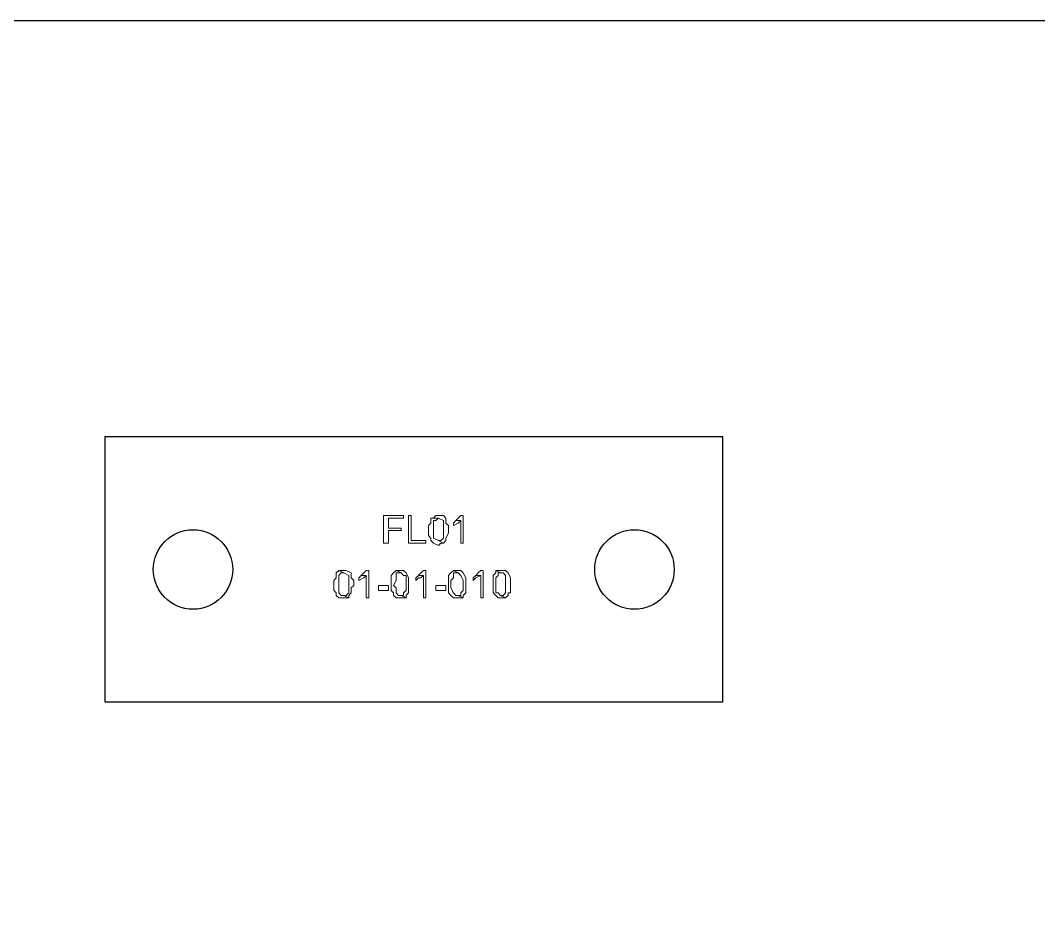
# Model space of a CAD drawing. Header units: millimetres. Extents: x 977 to 12288, y -94 to 5752.
# Drawn here: x 4702.7 to 4818, y 4233.7 to 4334.5 of the extents above; entities that cross this region are included whole.
import ezdxf

# ---------------------------------------------------------------- set-up
doc = ezdxf.new("R2010")
doc.units = ezdxf.units.MM

msp = doc.modelspace()

# ---------------------------------------------------------------- linework, layer by layer
at = {"color": 7, "linetype": 'Continuous', "lineweight": 25}
for p, q in [((4712.2130669, 4287.35682902), (4712.2130669, 4257.35682902)), ((4782.2130669, 4287.35682902), (4712.2130669, 4287.35682902)), ((4782.2130669, 4257.35682902), (4782.2130669, 4287.35682902)), ((4712.2130669, 4257.35682902), (4782.2130669, 4257.35682902))]:
    msp.add_line(p, q, dxfattribs=at)
msp.add_lwpolyline([(4496.10751539, 2726.24700871), (4496.10751539, 4334.52942041), (5797.54761284, 4334.52942041)])
at = {"color": 4, "lineweight": 0}
for points in [[(4746.05744975, 4278.45306035), (4743.80115867, 4278.45306035), (4743.80115867, 4275.35066012), (4744.36523144, 4275.35066012), (4744.36523144, 4276.76084204), (4745.77541336, 4276.76084204), (4745.77541336, 4277.04287842), (4744.36523144, 4277.04287842), (4744.36523144, 4278.17102396), (4746.05744975, 4278.17102396)], [(4746.9035589, 4278.45306035), (4746.62152252, 4278.45306035), (4746.62152252, 4275.35066012), (4748.5957772, 4275.35066012), (4748.5957772, 4275.6326965), (4746.9035589, 4275.6326965)], [(4749.44188636, 4278.17102396), (4749.15984997, 4278.17102396), (4749.15984997, 4277.88898758), (4749.15984997, 4277.60695119), (4748.87781359, 4277.32491481), (4748.87781359, 4276.76084204), (4748.87781359, 4276.76084204), (4748.87781359, 4276.19676927), (4749.15984997, 4275.91473289), (4749.15984997, 4275.6326965), (4749.44188636, 4275.35066012), (4750.00595912, 4275.06862374), (4750.28799551, 4275.35066012), (4750.57003189, 4275.35066012), (4750.00595912, 4275.6326965), (4750.00595912, 4275.6326965), (4749.44188636, 4275.91473289), (4749.44188636, 4275.91473289), (4749.44188636, 4276.19676927), (4749.44188636, 4276.76084204), (4749.44188636, 4277.32491481), (4749.44188636, 4277.60695119), (4749.44188636, 4277.88898758), (4749.72392274, 4277.88898758), (4750.00595912, 4278.17102396)], [(4750.00595912, 4278.45306035), (4749.72392274, 4278.45306035), (4749.44188636, 4278.17102396), (4750.00595912, 4278.17102396), (4750.00595912, 4278.17102396), (4750.57003189, 4277.88898758), (4750.57003189, 4277.88898758), (4750.57003189, 4277.32491481), (4750.57003189, 4276.76084204), (4750.57003189, 4276.47880566), (4750.57003189, 4276.19676927), (4750.57003189, 4275.91473289), (4750.28799551, 4275.6326965), (4750.00595912, 4275.6326965), (4750.57003189, 4275.35066012), (4750.85206828, 4275.6326965), (4750.85206828, 4275.91473289), (4750.85206828, 4275.91473289), (4751.13410466, 4276.47880566), (4751.13410466, 4276.76084204), (4751.13410466, 4277.32491481), (4750.85206828, 4277.60695119), (4750.85206828, 4277.60695119), (4750.85206828, 4278.17102396), (4750.85206828, 4278.17102396), (4750.57003189, 4278.45306035), (4750.28799551, 4278.45306035)], [(4751.98021381, 4277.88898758), (4751.69817743, 4277.60695119), (4751.69817743, 4277.32491481), (4751.69817743, 4277.32491481), (4752.2622502, 4277.60695119), (4752.2622502, 4277.60695119), (4752.54428658, 4277.88898758)], [(4752.82632297, 4278.45306035), (4752.54428658, 4278.45306035), (4752.54428658, 4278.45306035), (4752.2622502, 4278.17102396), (4751.98021381, 4277.88898758), (4752.54428658, 4277.88898758), (4752.54428658, 4275.35066012), (4752.82632297, 4275.35066012)], [(4738.72450376, 4272.24825989), (4738.44246738, 4271.96622351), (4738.44246738, 4271.68418713), (4738.44246738, 4271.40215074), (4738.16043099, 4271.12011436), (4738.16043099, 4270.55604159), (4738.16043099, 4270.55604159), (4738.16043099, 4269.99196882), (4738.44246738, 4269.70993244), (4738.44246738, 4269.42789605), (4738.72450376, 4269.14585967), (4739.28857653, 4269.14585967), (4739.57061291, 4269.14585967), (4739.8526493, 4269.14585967), (4739.28857653, 4269.42789605), (4739.00654014, 4269.42789605), (4738.72450376, 4269.70993244), (4738.72450376, 4269.70993244), (4738.72450376, 4270.27400521), (4738.72450376, 4270.55604159), (4738.72450376, 4271.12011436), (4738.72450376, 4271.40215074), (4738.72450376, 4271.68418713), (4739.00654014, 4271.96622351), (4739.28857653, 4271.96622351)], [(4739.28857653, 4272.24825989), (4739.00654014, 4272.24825989), (4738.72450376, 4272.24825989), (4739.28857653, 4271.96622351), (4739.28857653, 4271.96622351), (4739.8526493, 4271.68418713), (4739.8526493, 4271.68418713), (4739.8526493, 4271.12011436), (4739.8526493, 4270.55604159), (4739.8526493, 4270.27400521), (4739.8526493, 4269.99196882), (4739.8526493, 4269.70993244), (4739.57061291, 4269.42789605), (4739.28857653, 4269.42789605), (4739.8526493, 4269.14585967), (4739.8526493, 4269.42789605), (4740.13468568, 4269.70993244), (4740.13468568, 4269.70993244), (4740.13468568, 4270.27400521), (4740.41672206, 4270.55604159), (4740.41672206, 4271.12011436), (4740.13468568, 4271.40215074), (4740.13468568, 4271.40215074), (4740.13468568, 4271.96622351), (4740.13468568, 4271.96622351), (4739.57061291, 4272.24825989), (4739.57061291, 4272.24825989)], [(4742.10894037, 4272.24825989), (4741.82690398, 4272.24825989), (4741.82690398, 4272.24825989), (4741.5448676, 4271.96622351), (4741.26283122, 4271.68418713), (4741.82690398, 4271.68418713), (4741.82690398, 4269.14585967), (4742.10894037, 4269.14585967)], [(4745.21134059, 4272.24825989), (4744.92930421, 4271.96622351), (4744.64726783, 4271.68418713), (4744.64726783, 4271.40215074), (4744.64726783, 4271.12011436), (4744.64726783, 4270.55604159), (4744.64726783, 4270.55604159), (4744.64726783, 4269.99196882), (4744.92930421, 4269.70993244), (4744.92930421, 4269.42789605), (4745.21134059, 4269.14585967), (4745.77541336, 4269.14585967), (4746.05744975, 4269.14585967), (4746.33948613, 4269.14585967), (4745.77541336, 4269.42789605), (4745.49337698, 4269.42789605), (4745.21134059, 4269.70993244), (4745.21134059, 4269.70993244), (4745.21134059, 4270.27400521), (4744.92930421, 4270.55604159), (4745.21134059, 4271.12011436), (4745.21134059, 4271.40215074), (4745.21134059, 4271.68418713), (4745.21134059, 4271.96622351), (4745.77541336, 4271.96622351)], [(4745.77541336, 4272.24825989), (4745.49337698, 4272.24825989), (4745.21134059, 4272.24825989), (4745.77541336, 4271.96622351), (4745.77541336, 4271.96622351), (4746.05744975, 4271.68418713), (4746.33948613, 4271.68418713), (4746.33948613, 4271.12011436), (4746.33948613, 4270.55604159), (4746.33948613, 4270.27400521), (4746.33948613, 4269.99196882), (4746.05744975, 4269.70993244), (4746.05744975, 4269.42789605), (4745.77541336, 4269.42789605), (4746.33948613, 4269.14585967), (4746.33948613, 4269.42789605), (4746.62152252, 4269.70993244), (4746.62152252, 4269.70993244), (4746.62152252, 4270.27400521), (4746.62152252, 4270.55604159), (4746.62152252, 4271.12011436), (4746.62152252, 4271.40215074), (4746.62152252, 4271.40215074), (4746.33948613, 4271.96622351), (4746.33948613, 4271.96622351), (4746.05744975, 4272.24825989), (4746.05744975, 4272.24825989)], [(4748.5957772, 4272.24825989), (4748.31374082, 4272.24825989), (4748.31374082, 4272.24825989), (4748.03170444, 4271.96622351), (4747.74966805, 4271.68418713), (4748.31374082, 4271.68418713), (4748.31374082, 4269.14585967), (4748.5957772, 4269.14585967)], [(4751.69817743, 4272.24825989), (4751.41614105, 4271.96622351), (4751.13410466, 4271.68418713), (4751.13410466, 4271.40215074), (4751.13410466, 4271.12011436), (4751.13410466, 4270.55604159), (4751.13410466, 4270.55604159), (4751.13410466, 4269.99196882), (4751.13410466, 4269.70993244), (4751.41614105, 4269.42789605), (4751.69817743, 4269.14585967), (4752.2622502, 4269.14585967), (4752.2622502, 4269.14585967), (4752.82632297, 4269.14585967), (4752.2622502, 4269.42789605), (4751.98021381, 4269.42789605), (4751.69817743, 4269.70993244), (4751.69817743, 4269.70993244), (4751.41614105, 4270.27400521), (4751.41614105, 4270.55604159), (4751.41614105, 4271.12011436), (4751.69817743, 4271.40215074), (4751.69817743, 4271.68418713), (4751.69817743, 4271.96622351), (4752.2622502, 4271.96622351)], [(4752.2622502, 4272.24825989), (4751.98021381, 4272.24825989), (4751.69817743, 4272.24825989), (4752.2622502, 4271.96622351), (4752.2622502, 4271.96622351), (4752.54428658, 4271.68418713), (4752.54428658, 4271.68418713), (4752.82632297, 4271.12011436), (4752.82632297, 4270.55604159), (4752.82632297, 4270.27400521), (4752.82632297, 4269.99196882), (4752.54428658, 4269.70993244), (4752.54428658, 4269.42789605), (4752.2622502, 4269.42789605), (4752.82632297, 4269.14585967), (4752.82632297, 4269.42789605), (4753.10835935, 4269.70993244), (4753.10835935, 4269.70993244), (4753.10835935, 4270.27400521), (4753.10835935, 4270.55604159), (4753.10835935, 4271.12011436), (4753.10835935, 4271.40215074), (4753.10835935, 4271.40215074), (4752.82632297, 4271.96622351), (4752.82632297, 4271.96622351), (4752.54428658, 4272.24825989), (4752.54428658, 4272.24825989)], [(4755.08261404, 4272.24825989), (4754.80057766, 4272.24825989), (4754.80057766, 4272.24825989), (4754.51854127, 4271.96622351), (4754.23650489, 4271.68418713), (4754.80057766, 4271.68418713), (4754.80057766, 4269.14585967), (4755.08261404, 4269.14585967)], [(4756.49279596, 4272.24825989), (4756.49279596, 4271.96622351), (4756.21075958, 4271.68418713), (4756.21075958, 4271.40215074), (4756.21075958, 4271.12011436), (4756.21075958, 4270.55604159), (4756.21075958, 4270.55604159), (4756.21075958, 4269.99196882), (4756.21075958, 4269.70993244), (4756.49279596, 4269.42789605), (4756.77483234, 4269.14585967), (4757.05686873, 4269.14585967), (4757.33890511, 4269.14585967), (4757.6209415, 4269.14585967), (4757.05686873, 4269.42789605), (4757.05686873, 4269.42789605), (4756.77483234, 4269.70993244), (4756.49279596, 4269.70993244), (4756.49279596, 4270.27400521), (4756.49279596, 4270.55604159), (4756.49279596, 4271.12011436), (4756.49279596, 4271.40215074), (4756.77483234, 4271.68418713), (4756.77483234, 4271.96622351), (4757.05686873, 4271.96622351)], [(4757.05686873, 4272.24825989), (4756.77483234, 4272.24825989), (4756.49279596, 4272.24825989), (4757.05686873, 4271.96622351), (4757.33890511, 4271.96622351), (4757.6209415, 4271.68418713), (4757.6209415, 4271.68418713), (4757.6209415, 4271.12011436), (4757.6209415, 4270.55604159), (4757.6209415, 4270.27400521), (4757.6209415, 4269.99196882), (4757.6209415, 4269.70993244), (4757.33890511, 4269.42789605), (4757.05686873, 4269.42789605), (4757.6209415, 4269.14585967), (4757.90297788, 4269.42789605), (4757.90297788, 4269.70993244), (4758.18501426, 4269.70993244), (4758.18501426, 4270.27400521), (4758.18501426, 4270.55604159), (4758.18501426, 4271.12011436), (4758.18501426, 4271.40215074), (4758.18501426, 4271.40215074), (4757.90297788, 4271.96622351), (4757.90297788, 4271.96622351), (4757.6209415, 4272.24825989), (4757.6209415, 4272.24825989)], [(4741.26283122, 4271.68418713), (4740.98079483, 4271.40215074), (4740.98079483, 4271.12011436), (4740.98079483, 4271.12011436), (4741.5448676, 4271.40215074), (4741.5448676, 4271.40215074), (4741.82690398, 4271.68418713)], [(4747.74966805, 4271.68418713), (4747.46763167, 4271.40215074), (4747.46763167, 4271.12011436), (4747.46763167, 4271.12011436), (4747.74966805, 4271.40215074), (4748.03170444, 4271.40215074), (4748.31374082, 4271.68418713)], [(4754.23650489, 4271.68418713), (4753.9544685, 4271.40215074), (4753.9544685, 4271.12011436), (4753.9544685, 4271.12011436), (4754.23650489, 4271.40215074), (4754.23650489, 4271.40215074), (4754.80057766, 4271.68418713)], [(4743.23708591, 4269.99196882), (4743.23708591, 4270.55604159), (4744.36523144, 4270.55604159), (4744.36523144, 4269.99196882), (4743.23708591, 4269.99196882)], [(4749.72392274, 4269.99196882), (4749.72392274, 4270.55604159), (4750.85206828, 4270.55604159), (4750.85206828, 4269.99196882), (4749.72392274, 4269.99196882)]]:
    msp.add_lwpolyline(points, close=True, dxfattribs=at)
at = {"color": 7, "linetype": 'Continuous', "lineweight": 25}
for centre in [(4722.2130669, 4272.35682902), (4772.2130669, 4272.35682902)]:
    msp.add_circle(centre, 4.5, dxfattribs=at)

doc.saveas('drawing.dxf')
